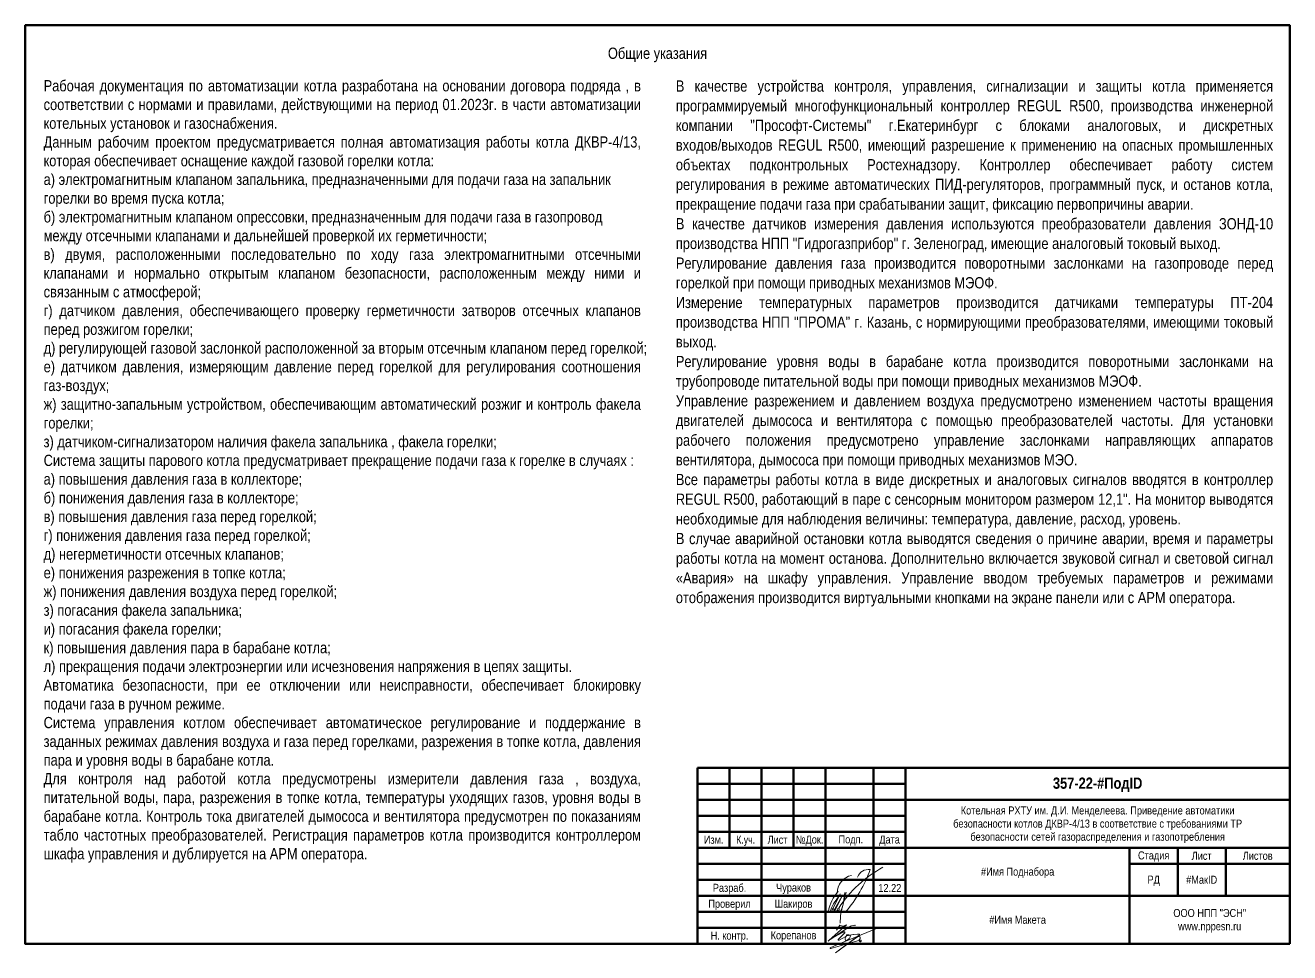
# Model space of a CAD drawing. Header units: millimetres. Extents: x -6000 to 26000, y -6000 to 26000.
# Drawn here: x 20 to 415, y -307.8 to -18.1 of the extents above; entities that cross this region are included whole.
import ezdxf

# ---------------------------------------------------------------- set-up
doc = ezdxf.new("R2010")
doc.units = ezdxf.units.MM
doc.header["$MEASUREMENT"] = 0
for name, color, linetype, lineweight in [('0_Ном._пера__1', 7, 'Continuous', 15), ('0_Ном._пера__241', 7, 'Continuous', 50), ('0_Ном._пера__246', 7, 'Continuous', 100), ('Аннотация - Текст_Ном._пера__1', 7, 'Continuous', 15)]:
    doc.layers.add(name, color=color, linetype=linetype, lineweight=lineweight)
doc.layers.add('0_Ном._пера__9', color=7, linetype='Continuous', lineweight=15, true_color=0x3dad99)
doc.styles.add('СГЕНЕРИР_СТИЛЬ_1', font='')
doc.styles.add('СГЕНЕРИР_СТИЛЬ_4', font='')
doc.styles.get('СГЕНЕРИР_СТИЛЬ_1').set_extended_font_data('Arial Narrow')
doc.styles.get('СГЕНЕРИР_СТИЛЬ_4').set_extended_font_data('Arial Narrow', bold=True)

msp = doc.modelspace()

# ---------------------------------------------------------------- linework, layer by layer
at = {"layer": '0_Ном._пера__241', "color": 7, "linetype": 'Continuous', "lineweight": 50}
for p, q in [((240, -250.06), (240, -275.06)), ((260, -250.06), (260, -275.06)), ((230, -255.06), (295, -255.06)), ((230, -265.06), (295, -265.06)), ((295, -270.06), (230, -270.06)), ((295, -280.06), (230, -280.06)), ((295, -285.06), (230, -285.06)), ((295, -290.06), (230, -290.06)), ((295, -295.06), (230, -295.06)), ((295, -300.06), (230, -300.06))]:
    msp.add_line(p, q, dxfattribs=at)
at = {"layer": '0_Ном._пера__246', "color": 7, "linetype": 'Continuous', "lineweight": 100}
for p, q in [((415, -250.06), (230, -250.06)), ((230, -250.06), (230, -305.06)), ((250, -250.06), (250, -305.06)), ((270, -250.06), (270, -305.06)), ((285, -250.06), (285, -305.06)), ((295, -250.06), (295, -305.06)), ((415, -260.06), (230, -260.06)), ((415, -275.06), (230, -275.06)), ((365, -305.06), (365, -275.06)), ((380, -275.06), (380, -290.06)), ((395, -275.06), (395, -290.06)), ((415, -280.06), (365, -280.06)), ((415, -290.06), (295, -290.06))]:
    msp.add_line(p, q, dxfattribs=at)
at = {"layer": '0_Ном._пера__246', "color": 7, "linetype": 'Continuous', "lineweight": 100, "flags": 128}
msp.add_lwpolyline([(415, -305.06), (415, -18.06), (20, -18.06), (20, -305.06)], close=True, dxfattribs=at)
at = {"layer": '0_Ном._пера__9', "color": 135, "linetype": 'Continuous', "lineweight": 15, "true_color": 0x3dad99}
for p, q in [((274.54, -289.4), (271.86, -294.95)), ((272.35, -295.05), (275.1, -290.26)), ((275.1, -290.26), (272.84, -294.95)), ((275.49, -292.69), (276.47, -288.93)), ((275.49, -292.69), (276.07, -288.96)), ((273.33, -295.05), (273.51, -294.73)), ((274.27, -294.12), (274.13, -295.16)), ((274.53, -295.21), (275.27, -293.46))]:
    msp.add_line(p, q, dxfattribs=at)
at = {"layer": '0_Ном._пера__9', "color": 135, "linetype": 'Continuous', "lineweight": 15, "true_color": 0x3dad99, "flags": 128}
for points in [[(273.37, -300.82), (274.48, -299.18, -0.414214), (274.51, -299.18), (274.64, -299.27, 0.267949), (275.98, -299.37), (276.48, -299.13, -0.775573), (276.51, -299.16), (271.17, -303.9), (270.81, -304.25), (270.95, -304.11, 0.030067), (271.39, -303.74), (276.91, -300.05, -0.091908), (278.11, -299.46), (279.12, -299.19, -0.933541), (279.19, -299.32)], [(271.87, -303.43), (275.11, -301.58, -0.08719), (275.64, -301.35), (275.75, -301.32, -0.702393), (275.98, -301.66), (273.94, -303.69, 0.136086), (273.9, -303.8, 0.443716), (274.02, -303.93), (274.18, -303.93, 0.161222), (274.25, -303.91), (276.29, -302.71, -0.026522), (276.38, -302.65, -0.768791), (276.46, -302.72), (276.23, -303.16, 0.105043), (276.11, -303.57, 0.43472), (276.54, -304.03, 0.16132), (276.66, -303.99), (277.28, -303.53, 0.102211), (277.56, -303.22), (277.58, -303.18, -0.023478), (277.62, -303.12, 0.197304), (277.75, -302.56, 0.161257), (277.69, -302.45, 0.094433), (277.46, -302.3), (277.44, -302.29, 0.083774), (277.2, -302.23, 0.05387), (276.8, -302.25, 0.985858), (276.69, -302.57), (278.65, -302.14, -0.027151), (278.73, -302.12), (280.02, -301.98, -0.046388), (280.15, -301.98), (280.38, -301.99, -0.65616), (280.5, -302.35), (273.14, -307.82), (279.32, -303.32), (280.16, -302.77), (280.27, -302.75, -0.038414), (280.38, -302.74), (280.48, -302.74), (280.5, -302.75, -0.402341), (280.8, -303.35, 0.020676), (280.78, -303.41), (280.55, -303.79, 0.467701), (280.83, -304.4, 0.131652), (281.07, -304.31, 0.726247), (280.97, -303.94), (280.88, -303.93, 0.115506), (280.74, -303.94), (274.6, -305.65), (271.6, -306.48), (271.48, -306.47, -0.747293), (271.44, -306.32), (273.5, -305.34), (286.93, -299.87)]]:
    msp.add_lwpolyline(points, format="xyb", dxfattribs=at)
at = {"layer": '0_Ном._пера__9', "color": 135, "linetype": 'Continuous', "lineweight": 15, "true_color": 0x3dad99}
for centre, radius, start, end in [((279.27, -289.2), 5.66, 101.6434, 180.3746), ((306.41, -314.89), 38.51, 118.6981, 146.8966), ((243.78, -267.55), 42.61, 319.6537, 340.3805), ((283.34, -285.33), 3.52, 80.6082, 161.7985), ((283.79, -297.29), 13.12, 138.6736, 169.7126), ((286.05, -300.3), 15.59, 139.9163, 160.3208), ((272.19, -294.75), 0.668, 353.3227, 96.6773), ((273.35, -294.45), 0.661, 268.7016, 341.1724), ((296.11, -298.93), 21.55, 163.167, 179.0964)]:
    msp.add_arc(centre, radius, start, end, dxfattribs=at)
msp.add_ellipse((273.9, -294.52), major_axis=(0.248, 0.662), ratio=0.421875, dxfattribs=at)

# ---------------------------------------------------------------- texts
at = {"layer": '0_Ном._пера__1', "color": 7, "linetype": 'Continuous', "lineweight": 15, "attachment_point": 5}
for s, insert, char_height, style in [('\\A1;{\\pqc;\\fArial Narrow|b1|i0|c204|p34;357-22\\fArial Narrow|b1|i0|c204|p34;-\\fArial Narrow|b1|i0|c204|p34;#ПодID}', (355, -255.35), 3.5, 'СГЕНЕРИР_СТИЛЬ_4'), ('\\A1;{\\pqc;\\fArial Narrow|b0|i0|c204|p34;Изм.}', (235.04, -272.54), 2.5, 'СГЕНЕРИР_СТИЛЬ_1'), ('\\A1;{\\W0.950000x;\\pqc;\\fArial Narrow|b0|i0|c204|p34;К.уч.}', (245.04, -272.89), 2.5, 'СГЕНЕРИР_СТИЛЬ_1'), ('\\A1;{\\pqc;\\fArial Narrow|b0|i0|c204|p34;Лист}', (255, -272.54), 2.5, 'СГЕНЕРИР_СТИЛЬ_1'), ('\\A1;{\\pqc;\\fArial Narrow|b0|i0|c204|p34;№Док.}', (265, -272.82), 2.5, 'СГЕНЕРИР_СТИЛЬ_1'), ('\\A1;{\\pqc;\\fArial Narrow|b0|i0|c204|p34; Подп.}', (277.5, -272.78), 2.5, 'СГЕНЕРИР_СТИЛЬ_1'), ('\\A1;{\\pqc;\\fArial Narrow|b0|i0|c204|p34;Дата}', (290, -272.82), 2.5, 'СГЕНЕРИР_СТИЛЬ_1'), ('\\A1;{\\pqc;\\fArial Narrow|b0|i0|c204|p34;Стадия}', (372.5, -277.78), 2.5, 'СГЕНЕРИР_СТИЛЬ_1'), ('\\A1;{\\pqc;\\fArial Narrow|b0|i0|c204|p34;Лист}', (387.5, -277.56), 2.5, 'СГЕНЕРИР_СТИЛЬ_1'), ('\\A1;{\\pqc;\\fArial Narrow|b0|i0|c204|p34;Листов}', (405, -277.56), 2.5, 'СГЕНЕРИР_СТИЛЬ_1'), ('\\A1;{\\pqc;\\fArial Narrow|b0|i0|c204|p34;#Имя Поднабора}', (330, -282.86), 2.5, 'СГЕНЕРИР_СТИЛЬ_1'), ('\\A1;{\\pqc;\\fArial Narrow|b0|i0|c204|p34;РД}', (372.5, -285.34), 2.5, 'СГЕНЕРИР_СТИЛЬ_1'), ('\\A1;{\\pqc;\\fArial Narrow|b0|i0|c204|p34;#МакID}', (387.5, -285.04), 2.5, 'СГЕНЕРИР_СТИЛЬ_1'), ('\\A1;{\\pqc;\\fArial Narrow|b0|i0|c204|p34;#Имя Макета}', (330, -297.54), 2.5, 'СГЕНЕРИР_СТИЛЬ_1')]:
    msp.add_mtext(s, dxfattribs=dict(at, insert=insert, char_height=char_height, style=style))
at = {"layer": '0_Ном._пера__1', "color": 7, "linetype": 'Continuous', "lineweight": 15, "insert": (355, -267.86), "char_height": 2.5, "width": 102.1134, "attachment_point": 5, "line_spacing_factor": 0.984993, "style": 'СГЕНЕРИР_СТИЛЬ_1'}
msp.add_mtext('\\A1;{\\pqc;\\fArial Narrow|b0|i0|c204|p34;Котельная РХТУ им. Д.И. Менделеева. Приведение автоматики безопасности котлов ДКВР-4/13 в соответствие с требованиями ТР безопасности сетей газораспределения и газопотребления}', dxfattribs=at)
at = {"layer": '0_Ном._пера__1', "color": 7, "linetype": 'Continuous', "lineweight": 15, "insert": (390, -297.87), "char_height": 2.5, "attachment_point": 5, "line_spacing_factor": 0.996855, "style": 'СГЕНЕРИР_СТИЛЬ_1'}
msp.add_mtext('\\A1;{\\pqc;\\fArial Narrow|b0|i0|c204|p34;ООО НПП "ЭСН"\\P\\pqc;\\fArial Narrow|b0|i0|c204|p34;www.nppesn.ru}', dxfattribs=at)
at = {"layer": 'Аннотация - Текст_Ном._пера__1', "color": 7, "linetype": 'Continuous', "lineweight": 15, "attachment_point": 2, "style": 'СГЕНЕРИР_СТИЛЬ_1'}
for s, insert, char_height in [('\\A1;{\\pqc;\\fArial Narrow|b0|i0|c204|p34;Общие указания}', (217.5, -25.04), 3.5), ('\\A1;{\\pqc;\\fArial Narrow|b0|i0|c204|p34;Разраб.}', (240, -286.3), 2.5), ('\\A1;{\\pqc;\\fArial Narrow|b0|i0|c204|p34;Чураков}', (260, -286.22), 2.5), ('\\A1;{\\pqc;\\fArial Narrow|b0|i0|c204|p34;12.22}', (290.08, -286.36), 2.5), ('\\A1;{\\pqc;\\fArial Narrow|b0|i0|c204|p34;Проверил}', (240, -291.27), 2.5), ('\\A1;{\\pqc;\\fArial Narrow|b0|i0|c204|p34;Шакиров}', (260, -291.27), 2.5), ('\\A1;{\\pqc;\\fArial Narrow|b0|i0|c204|p34;Н. контр.}', (240, -301.22), 2.5), ('\\A1;{\\pqc;\\fArial Narrow|b0|i0|c204|p34;Корепанов}', (260, -301.13), 2.5)]:
    msp.add_mtext(s, dxfattribs=dict(at, insert=insert, char_height=char_height))
at = {"layer": 'Аннотация - Текст_Ном._пера__1', "color": 7, "linetype": 'Continuous', "lineweight": 15, "char_height": 3.5, "width": 186.0432, "attachment_point": 1, "style": 'СГЕНЕРИР_СТИЛЬ_1'}
for s, insert, line_spacing_factor in [('\\A1;{\\pqj;\\fArial Narrow|b0|i0|c204|p34;Рабочая документация по автоматизации котла разработана на основании договора подряда , в соответствии с нормами и правилами, действующими на период \\fArial Narrow|b0|i0|c204|p34;01\\fArial Narrow|b0|i0|c204|p34;.\\fArial Narrow|b0|i0|c204|p34;2023\\fArial Narrow|b0|i0|c204|p34;г. в части автоматизации котельных установок и газоснабжения.\\P\\pqj;\\fArial Narrow|b0|i0|c204|p34;Данным рабочим проектом предусматривается полная автоматизация работы котла \\fArial Narrow|b0|i0|c204|p34;ДКВР-4/13\\fArial Narrow|b0|i0|c204|p34;, которая обеспечивает оснащение каждой газовой горелки котла:\\P\\pql;\\fArial Narrow|b0|i0|c204|p34;а) электромагнитным клапаном запальника, предназначенными для подачи газа на запальник горелки во время пуска котла;\\P\\pql;\\fArial Narrow|b0|i0|c204|p34;б) электромагнитным клапаном опрессовки, предназначенным для подачи газа в газопровод между отсечными клапанами и дальнейшей проверкой их герметичности;\\P\\pqj;\\fArial Narrow|b0|i0|c204|p34;в) двумя, расположенными последовательно по ходу газа электромагнитными отсечными клапанами и нормально открытым клапаном безопасности, расположенным между ними и связанным с атмосферой;\\P\\pqj;\\fArial Narrow|b0|i0|c204|p34;г) датчиком давления, обеспечивающего проверку герметичности затворов отсечных клапанов перед розжигом горелки;\\P\\pqj;\\fArial Narrow|b0|i0|c204|p34;д) регулирующей газовой заслонкой расположенной за вторым отсечным клапаном перед горелкой;\\P\\pqj;\\fArial Narrow|b0|i0|c204|p34;е) датчиком давления, измеряющим давление перед горелкой для регулирования соотношения газ-воздух;\\P\\pqj;\\fArial Narrow|b0|i0|c204|p34;ж) защитно-запальным устройством, обеспечивающим автоматический розжиг и контроль факела горелки;\\P\\pqj;\\fArial Narrow|b0|i0|c204|p34;з) датчиком-сигнализатором наличия факела запальника , факела горелки;\\P\\pqj;\\fArial Narrow|b0|i0|c204|p34;Система защиты парового котла предусматривает прекращение подачи газа к горелке в случаях :\\P\\pql;\\fArial Narrow|b0|i0|c204|p34;а) повышения давления газа в коллекторе;\\P\\pql;\\fArial Narrow|b0|i0|c204|p34;б) понижения давления газа в коллекторе;\\P\\pql;\\fArial Narrow|b0|i0|c204|p34;в\\fArial Narrow|b0|i0|c204|p34;) повышения давления газа перед горелкой;\\P\\pqj;\\fArial Narrow|b0|i0|c204|p34;г\\fArial Narrow|b0|i0|c204|p34;) \\fArial Narrow|b0|i0|c204|p34;понижения \\fArial Narrow|b0|i0|c204|p34;давления газа перед горелкой;\\P\\pqj;\\fArial Narrow|b0|i0|c204|p34;д\\fArial Narrow|b0|i0|c204|p34;) негерметичности отсечных клапанов;\\P\\pqj;\\fArial Narrow|b0|i0|c204|p34;е\\fArial Narrow|b0|i0|c204|p34;) понижения разрежения в топке котла;\\P\\pqj;\\fArial Narrow|b0|i0|c204|p34;ж\\fArial Narrow|b0|i0|c204|p34;) понижения давления воздуха перед горелкой;\\P\\pqj;\\fArial Narrow|b0|i0|c204|p34;з\\fArial Narrow|b0|i0|c204|p34;) погасания факела запальника;\\P\\pqj;\\fArial Narrow|b0|i0|c204|p34;и\\fArial Narrow|b0|i0|c204|p34;) погасания факела горелки;\\P\\pqj;\\fArial Narrow|b0|i0|c204|p34;к\\fArial Narrow|b0|i0|c204|p34;) повышения давления пара в барабане котла;\\P\\pqj;\\fArial Narrow|b0|i0|c204|p34;л\\fArial Narrow|b0|i0|c204|p34;) прекращения подачи электроэнергии или исчезновения напряжения в цепях защиты\\fArial Narrow|b0|i0|c204|p34;.\\P\\pqj;\\fArial Narrow|b0|i0|c204|p34;Автоматика безопасности, при ее отключении или неисправности, обеспечивает блокировку подачи газа в ручном режиме.\\P\\pqj;\\fArial Narrow|b0|i0|c204|p34;Система управления котлом обеспечивает автоматическое регулирование и поддержание в заданных режимах давления воздуха и газа перед горелками, разрежения в топке котла, давления пара и уровня воды в барабане котла.\\P\\pqj;\\fArial Narrow|b0|i0|c204|p34;Для контроля над работой котла предусмотрены измерители давления газа , воздуха, питательной воды, пара, разрежения в топке котла, температуры уходящих газов, уровня воды в барабане котла. Контроль тока двигателей дымососа и вентилятора предусмотрен по показаниям табло частотных преобразователей. Регистрация \\fArial Narrow|b0|i0|c204|p34;параметров\\fArial Narrow|b0|i0|c204|p34; котла производится контроллером шкафа управления и дублируется на АРМ оператора.}', (25.73, -35.2), 1.002976), ('\\A1;{\\pqj;\\fArial Narrow|b0|i0|c204|p34;В качестве устройства контроля, управления, сигнализации и защиты котла применяется программируемый многофункциональный контроллер \\fArial Narrow|b0|i0|c204|p34;REGUL R500\\fArial Narrow|b0|i0|c204|p34;, производства инженерной компании "Прософт-Системы" г.Екатеринбург с блоками аналоговых, и дискретных входов/выходов \\fArial Narrow|b0|i0|c204|p34;REGUL R500\\fArial Narrow|b0|i0|c204|p34;, имеющий разрешение к применению на опасных промышленных объектах подконтрольных Ростехнадзору. Контроллер обеспечивает работу систем регулирования в режиме автоматических ПИД-регуляторов, программный пуск, и останов котла, прекращение подачи газа при срабатывании защит, фиксацию первопричины аварии.\\P\\pqj;\\fArial Narrow|b0|i0|c204|p34;В качестве датчиков измерения давления используются преобразователи давления \\fArial Narrow|b0|i0|c204|p34;ЗОНД-10\\fArial Narrow|b0|i0|c204|p34; производства \\fArial Narrow|b0|i0|c204|p34;НПП "Гидрогазприбор"\\fArial Narrow|b0|i0|c204|p34; \\fArial Narrow|b0|i0|c204|p34;г. Зеленоград\\fArial Narrow|b0|i0|c204|p34;, имеющие аналоговый токовый выход.\\P\\pqj;\\fArial Narrow|b0|i0|c204|p34;Регулирование давления газа производится поворотными заслонками на газопроводе перед горелкой при помощи приводных механизмов МЭОФ.\\P\\pqj;\\fArial Narrow|b0|i0|c204|p34;Измерение температурных параметров производится датчиками температуры \\fArial Narrow|b0|i0|c204|p34;ПТ-204\\fArial Narrow|b0|i0|c204|p34; производства \\fArial Narrow|b0|i0|c204|p34;НПП "ПРОМА"\\fArial Narrow|b0|i0|c204|p34; \\fArial Narrow|b0|i0|c204|p34;г. Казань\\fArial Narrow|b0|i0|c204|p34;, с нормирующими преобразователями, имеющими токовый выход.\\P\\pqj;\\fArial Narrow|b0|i0|c204|p34;Регулирование уровня воды в барабане котла производится поворотными заслонками на трубопроводе питательной воды при помощи приводных механизмов МЭОФ.\\P\\pqj;\\fArial Narrow|b0|i0|c204|p34;Управление разрежением и давлением воздуха предусмотрено изменением частоты вращения двигателей дымососа и вентилятора с помощью преобразователей частоты. Для установки рабочего положения предусмотрено управление заслонками направляющих аппаратов вентилятора, дымососа при помощи приводных механизмов МЭО.\\P\\pqj;\\fArial Narrow|b0|i0|c204|p34;Все параметры работы котла в виде дискретных и аналоговых сигналов вводятся в контроллер \\fArial Narrow|b0|i0|c204|p34;REGUL R500\\fArial Narrow|b0|i0|c204|p34;, ра\\fArial Narrow|b0|i0|c204|p34;б\\fArial Narrow|b0|i0|c204|p34;отающий в паре с сенсорным монитором размером 12,1". На монитор выводятся необходимые для наблюдения величины: температура, давление, расход, уровень.\\P\\pqj;\\fArial Narrow|b0|i0|c204|p34;В случае аварийной остановки котла выводятся сведения о причине аварии, время и параметры работы котла на момент останова. Дополнительно включается звуковой сигнал и световой сигнал «Авария» на шкафу управления. Управление вводом требуемых параметров и режимами отображения производится виртуальными кнопками на экране панели\\fArial Narrow|b0|i0|c204|p34; или с АРМ оператора\\fArial Narrow|b0|i0|c204|p34;.}', (223.23, -35.29), 1.053491)]:
    msp.add_mtext(s, dxfattribs=dict(at, insert=insert, line_spacing_factor=line_spacing_factor))

doc.saveas('drawing.dxf')
